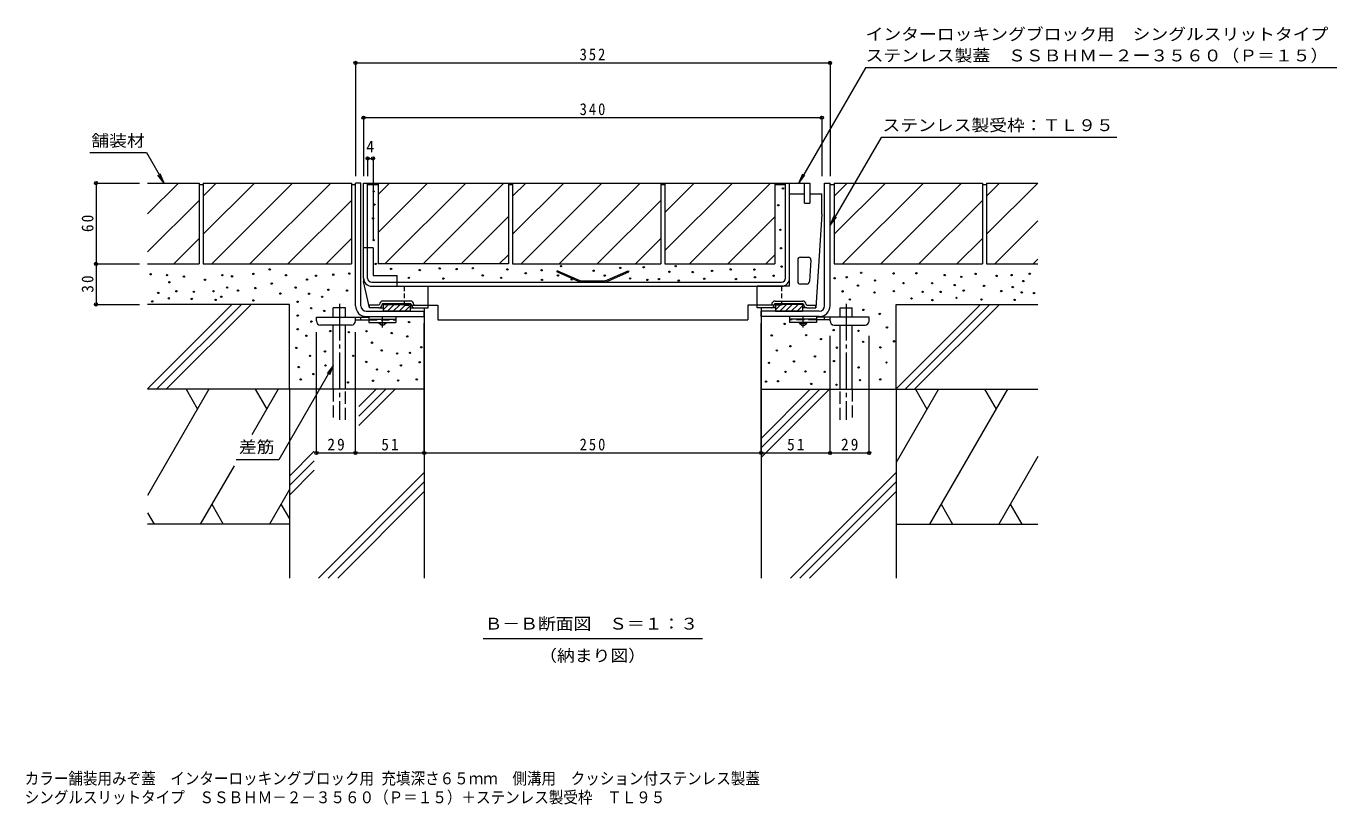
# Model space of a CAD drawing. Units: millimetres at full size, sheet at 1:3. Extents: x -1046 to 1175, y -824 to 816.
# Drawn here: x 193 to 1165, y -824 to -247 of the extents above; entities that cross this region are included whole.
import ezdxf
from ezdxf.enums import TextEntityAlignment as Align

# ---------------------------------------------------------------- set-up
doc = ezdxf.new("R2010")
doc.units = ezdxf.units.MM
doc.header["$LTSCALE"] = 3
doc.header["$PDMODE"] = 32
doc.header["$PDSIZE"] = 2.4
for name, pattern in [('CHAIN1', [8, 5, -1, 1, -1]), ('CHAIN2', [12, 9, -1, 1, -1]), ('DASHED1', [1.8, 1.2, -0.6]), ('DASHED2', [3, 2, -1]), ('DASHED3', [4, 3, -1])]:
    doc.linetypes.add(name, pattern=pattern)
for name, color, linetype, lineweight in [('4-1', 2, 'Continuous', 9), ('4-2', 3, 'Continuous', 9), ('4-3', 4, 'Continuous', 9), ('4-4', 7, 'Continuous', 9), ('4-5', 7, 'Continuous', 9), ('4-6', 6, 'Continuous', 9), ('4-9', 5, 'Continuous', 9), ('4-A', 6, 'Continuous', 9), ('4-E', 7, 'Continuous', 9)]:
    doc.layers.add(name, color=color, linetype=linetype, lineweight=lineweight)
doc.layers.add('F-5_F-5ﾚｲﾔ', color=2, linetype='Continuous')
doc.styles.add('ＭＳ ゴシック', font='')
doc.styles.get('ＭＳ ゴシック').set_extended_font_data('MS Gothic')

msp = doc.modelspace()

# ---------------------------------------------------------------- linework, layer by layer
at = {"layer": '4-1'}
for p, q in [((437.548, -454.12), (437.548, -363.12)), ((441.548, -363.12), (437.548, -363.12)), ((441.548, -454.119), (441.548, -363.12)), ((785.548, -454.119), (785.548, -363.12)), ((785.548, -363.12), (789.548, -363.12)), ((789.548, -454.12), (789.548, -363.12)), ((445.548, -458.119), (488.548, -458.119)), ((445.548, -462.12), (488.548, -462.12)), ((488.548, -462.12), (488.548, -458.119)), ((781.548, -458.119), (738.548, -458.119))]:
    msp.add_line(p, q, dxfattribs=at)
msp.add_lwpolyline([(781.548, -462.12), (738.548, -462.12), (738.548, -458.119)], dxfattribs=at)
for centre, radius, start, end in [((445.548, -454.12), 8, 180, 270), ((445.548, -454.119), 4, 180, 270), ((781.548, -454.119), 4, 270, 0), ((781.548, -454.12), 8, 270, 0)]:
    msp.add_arc(centre, radius, start, end, dxfattribs=at)
at = {"layer": '4-2'}
for p, q in [((443.548, -363.119), (774.548, -363.119)), ((443.548, -433.619), (443.548, -363.12)), ((446.548, -433.619), (446.548, -363.12)), ((756.548, -433.619), (756.548, -363.119)), ((759.548, -371.119), (759.548, -363.119)), ((449.548, -436.619), (753.548, -436.619)), ((587.197, -428.119), (586.796, -429.035)), ((604.107, -436.619), (586.796, -429.035)), ((604.316, -435.619), (587.197, -428.119)), ((604.316, -435.619), (622.78, -435.619)), ((622.78, -435.619), (639.9, -428.119)), ((622.99, -436.619), (640.301, -429.035)), ((639.9, -428.119), (640.301, -429.035)), ((449.548, -439.619), (753.548, -439.619))]:
    msp.add_line(p, q, dxfattribs=at)
at = {"layer": '4-2', "linetype": 'DASHED1'}
msp.add_line((759.548, -433.619), (759.548, -371.119), dxfattribs=at)
at = {"layer": '4-2'}
for centre, radius, start, end in [((449.548, -433.619), 6, 180, 270), ((449.548, -433.619), 3, 180, 270), ((753.548, -433.619), 3, 270, 0), ((753.548, -433.619), 6, 270, 0)]:
    msp.add_arc(centre, radius, start, end, dxfattribs=at)
at = {"layer": '4-3'}
for p, q in [((758.548, -363.119), (774.548, -363.119)), ((759.548, -371.119), (770.548, -371.119)), ((759.548, -439.619), (759.548, -371.119)), ((774.548, -371.119), (783.548, -371.119)), ((783.548, -386.119), (783.548, -371.119)), ((783.548, -386.119), (779.048, -455.619)), ((450.548, -411.12), (446.548, -411.12)), ((450.548, -411.12), (450.548, -431.619)), ((765.548, -420.12), (765.548, -436.12)), ((767.548, -418.12), (773.33, -418.12)), ((775.326, -420.249), (774.29, -436.249)), ((443.548, -433.619), (443.548, -436.12)), ((448.048, -455.619), (443.548, -436.12)), ((450.548, -431.619), (468.548, -431.619)), ((468.548, -436.619), (468.548, -431.619)), ((491.548, -455.619), (491.548, -439.619)), ((759.548, -439.619), (735.548, -439.619)), ((735.548, -455.619), (735.548, -439.619)), ((772.294, -438.12), (767.548, -438.12)), ((454.798, -453.619), (448.048, -453.619)), ((448.048, -455.619), (448.048, -453.619)), ((454.798, -455.619), (448.048, -455.619)), ((454.798, -455.619), (458.048, -455.619)), ((478.298, -450.619), (457.798, -450.619)), ((478.298, -452.619), (457.798, -452.619)), ((458.048, -452.619), (458.048, -458.119)), ((458.048, -452.719), (478.048, -452.719)), ((458.048, -452.819), (478.048, -452.819)), ((458.048, -452.919), (478.048, -452.919)), ((458.048, -453.019), (478.048, -453.019)), ((458.048, -453.119), (478.048, -453.119)), ((462.092, -453.119), (458.048, -457.163)), ((466.334, -453.119), (461.334, -458.119)), ((470.577, -453.119), (465.577, -458.119)), ((474.82, -453.119), (469.82, -458.119)), ((478.048, -454.133), (474.062, -458.119)), ((478.048, -452.619), (478.048, -458.119)), ((478.048, -455.619), (491.548, -455.619)), ((481.298, -453.619), (491.548, -453.619)), ((745.798, -453.619), (735.548, -453.619)), ((749.048, -455.619), (735.548, -455.619)), ((748.798, -450.619), (769.298, -450.619)), ((748.798, -452.619), (769.298, -452.619)), ((749.048, -452.619), (749.048, -458.119)), ((769.048, -452.719), (749.048, -452.719)), ((769.048, -452.819), (749.048, -452.819)), ((769.048, -452.919), (749.048, -452.919)), ((769.048, -453.019), (749.048, -453.019)), ((769.048, -453.119), (749.048, -453.119)), ((753.092, -453.119), (749.048, -457.163)), ((757.334, -453.119), (752.334, -458.119)), ((761.577, -453.119), (756.577, -458.119)), ((765.82, -453.119), (760.82, -458.119)), ((769.048, -454.133), (765.062, -458.119)), ((769.048, -452.619), (769.048, -458.119)), ((772.298, -455.619), (769.048, -455.619)), ((772.298, -453.619), (779.048, -453.619)), ((772.298, -455.619), (779.048, -455.619)), ((779.048, -455.619), (779.048, -453.619)), ((478.048, -458.119), (458.048, -458.119)), ((749.048, -458.119), (769.048, -458.119))]:
    msp.add_line(p, q, dxfattribs=at)
at = {"layer": '4-3', "linetype": 'DASHED1'}
for p, q in [((446.548, -411.12), (443.548, -411.12)), ((468.548, -439.619), (468.548, -436.619))]:
    msp.add_line(p, q, dxfattribs=at)
at = {"layer": '4-3'}
for centre, radius, start, end in [((767.548, -420.12), 2, 90, 180), ((773.33, -420.12), 2, 356.2954, 90), ((767.548, -436.12), 2, 180, 270), ((772.294, -436.12), 2, 270, 356.2954), ((454.798, -453.119), 2.5, 270, 0), ((454.798, -453.119), 0.5, 270, 0), ((457.798, -453.119), 2.5, 90, 180), ((457.798, -453.119), 0.5, 90, 180), ((478.298, -453.119), 2.5, 0, 90), ((478.298, -453.119), 0.5, 0, 90), ((481.298, -453.119), 2.5, 180, 270), ((481.298, -453.119), 0.5, 180, 270), ((745.798, -453.119), 2.5, 270, 0), ((745.798, -453.119), 0.5, 270, 0), ((748.798, -453.119), 2.5, 90, 180), ((748.798, -453.119), 0.5, 90, 180), ((769.298, -453.119), 2.5, 0, 90), ((769.298, -453.119), 0.5, 0, 90), ((772.298, -453.119), 2.5, 180, 270), ((772.298, -453.119), 0.5, 180, 270)]:
    msp.add_arc(centre, radius, start, end, dxfattribs=at)
at = {"layer": '4-4'}
for p, q in [((437.548, -273.08), (437.548, -358.12)), ((437.548, -273.98), (789.548, -273.98)), ((789.548, -273.08), (789.548, -358.12)), ((443.548, -313.716), (443.548, -358.12)), ((783.548, -314.616), (443.548, -314.616)), ((783.548, -313.716), (783.548, -358.12)), ((446.548, -343.921), (446.548, -358.12)), ((446.548, -344.821), (450.548, -344.821)), ((450.548, -343.921), (450.548, -405.12)), ((244.182, -363.12), (277.348, -363.12)), ((245.082, -363.12), (245.082, -423.12)), ((244.182, -423.12), (277.348, -423.12)), ((245.082, -423.12), (245.082, -453.12)), ((244.182, -453.12), (277.348, -453.12)), ((408.548, -564.267), (408.548, -473.619)), ((437.548, -564.267), (437.548, -473.619)), ((488.548, -564.267), (488.548, -467.12)), ((738.548, -564.267), (738.548, -467.12)), ((789.548, -564.267), (789.548, -476.419)), ((818.548, -564.267), (818.548, -476.419)), ((408.548, -563.367), (437.548, -563.367)), ((437.548, -563.367), (488.548, -563.367)), ((488.548, -563.367), (738.548, -563.367)), ((738.548, -563.367), (789.548, -563.367)), ((789.548, -563.367), (818.548, -563.367))]:
    msp.add_line(p, q, dxfattribs=at)
for p in [(437.548, -273.98), (789.548, -273.98), (443.548, -314.616), (783.548, -314.616), (446.548, -344.821), (450.548, -344.821), (245.082, -363.12), (245.082, -423.12), (245.082, -453.12), (408.548, -563.367), (437.548, -563.367), (488.548, -563.367), (738.548, -563.367), (789.548, -563.367), (818.548, -563.367)]:
    msp.add_point(p, dxfattribs=at)
at = {"layer": '4-5'}
for p, q in [((815.804, -277.512), (766.378, -363.121)), ((1165.443, -277.512), (815.804, -277.512)), ((827.403, -329.218), (789.75, -394.434)), ((1002.405, -329.218), (827.403, -329.218)), ((295.583, -363.12), (292.713, -356.191)), ((766.378, -363.121), (769.248, -356.192)), ((766.378, -363.121), (770.943, -357.171)), ((789.75, -394.434), (792.621, -387.505)), ((789.75, -394.434), (794.316, -388.483)), ((421.09, -498.506), (416.524, -504.456)), ((421.09, -498.506), (418.22, -505.435)), ((532.238, -700.978), (694.851, -700.978))]:
    msp.add_line(p, q, dxfattribs=at)
for points in [[(240.512, -340.35), (282.437, -340.35), (295.583, -363.12), (291.017, -357.169)], [(421.09, -498.506), (380.704, -568.456), (349.035, -568.456)]]:
    msp.add_lwpolyline(points, dxfattribs=at)
at = {"layer": '4-6'}
for p, q in [((283.348, -515.682), (345.911, -453.12)), ((289.982, -516.12), (352.982, -453.12)), ((297.053, -516.12), (360.053, -453.12)), ((421.09, -462.619), (421.09, -455.619)), ((430.09, -455.619), (421.09, -455.619)), ((430.09, -462.619), (430.09, -455.619)), ((488.548, -455.619), (488.548, -656.12)), ((738.548, -455.619), (738.548, -656.12)), ((797.007, -462.619), (797.007, -455.619)), ((797.007, -455.619), (806.007, -455.619)), ((806.007, -462.619), (806.007, -455.619)), ((838.548, -515.682), (901.111, -453.12)), ((845.182, -516.12), (908.182, -453.12)), ((852.253, -516.12), (915.253, -453.12)), ((421.09, -516.12), (421.09, -468.419)), ((430.09, -516.12), (430.09, -468.419)), ((797.007, -516.12), (797.007, -468.419)), ((806.007, -516.12), (806.007, -468.419)), ((328.874, -516.12), (283.348, -594.973)), ((388.548, -516.12), (283.348, -516.12)), ((311.827, -516.12), (320.351, -530.883)), ((380.177, -516.12), (360.686, -549.878)), ((363.129, -516.12), (371.653, -530.883)), ((388.548, -516.12), (388.548, -656.12)), ((488.548, -516.12), (388.548, -516.12)), ((440.101, -543.071), (467.053, -516.12)), ((440.101, -536), (459.982, -516.12)), ((440.101, -528.929), (452.911, -516.12)), ((738.548, -566.642), (789.071, -516.12)), ((738.548, -559.571), (782, -516.12)), ((738.548, -552.5), (774.928, -516.12)), ((738.548, -516.12), (838.548, -516.12)), ((838.548, -516.12), (838.548, -656.12)), ((869.88, -516.12), (838.548, -570.387)), ((838.548, -516.12), (943.748, -516.12)), ((852.832, -516.12), (861.356, -530.883)), ((921.182, -516.12), (863.447, -616.12)), ((904.134, -516.12), (912.658, -530.883)), ((388.548, -580.482), (406.982, -562.049)), ((347.428, -572.842), (322.442, -616.12)), ((388.548, -587.553), (406.982, -569.12)), ((943.748, -565.891), (914.749, -616.12)), ((388.548, -594.624), (406.982, -576.191)), ((410.191, -656.12), (488.548, -577.762)), ((760.191, -656.12), (838.548, -577.762)), ((388.548, -590.477), (373.744, -616.12)), ((417.262, -656.12), (488.548, -584.833)), ((424.333, -656.12), (488.548, -591.904)), ((767.262, -656.12), (838.548, -584.833)), ((774.333, -656.12), (838.548, -591.904)), ((330.965, -601.356), (339.489, -616.12)), ((382.267, -601.356), (388.548, -612.235)), ((871.971, -601.356), (880.494, -616.12)), ((923.273, -601.356), (931.796, -616.12)), ((283.348, -607.739), (288.187, -616.12)), ((388.548, -616.12), (283.348, -616.12)), ((838.548, -616.12), (943.748, -616.12))]:
    msp.add_line(p, q, dxfattribs=at)
at = {"layer": '4-6', "linetype": 'CHAIN2'}
for p, q in [((425.59, -452.834), (425.59, -538.786)), ((801.507, -452.834), (801.507, -538.786))]:
    msp.add_line(p, q, dxfattribs=at)
at = {"layer": '4-6', "linetype": 'DASHED3'}
for p, q in [((421.09, -516.12), (421.09, -538.786)), ((430.09, -538.786), (430.09, -516.12)), ((797.007, -538.786), (797.007, -516.12)), ((806.007, -516.12), (806.007, -538.786))]:
    msp.add_line(p, q, dxfattribs=at)
at = {"layer": '4-6'}
for points in [[(388.548, -516.12), (388.548, -453.12), (283.348, -453.12)], [(838.548, -516.12), (838.548, -453.12), (943.748, -453.12)]]:
    msp.add_lwpolyline(points, dxfattribs=at)
at = {"layer": '4-9', "linetype": 'DASHED1', "lineweight": 5}
for p, q in [((473.548, -439.619), (473.548, -453.619)), ((473.548, -453.619), (491.548, -453.619))]:
    msp.add_line(p, q, dxfattribs=at)
at = {"layer": '4-9', "lineweight": 5}
for p, q in [((491.548, -453.619), (498.548, -453.619)), ((498.548, -453.619), (498.548, -464.619)), ((735.548, -453.619), (728.548, -453.619)), ((728.548, -453.619), (728.548, -464.619)), ((498.548, -464.619), (728.548, -464.619))]:
    msp.add_line(p, q, dxfattribs=at)
at = {"layer": '4-9', "color": 4}
for p, q in [((408.548, -462.619), (447.548, -462.619)), ((408.548, -465.419), (408.548, -462.619)), ((437.543, -464.619), (447.548, -464.619)), ((437.548, -465.419), (437.548, -462.619)), ((441.548, -464.619), (441.548, -462.619)), ((818.548, -462.619), (779.548, -462.619)), ((789.553, -464.619), (779.548, -464.619)), ((785.548, -464.619), (785.548, -462.619)), ((789.548, -465.419), (789.548, -462.619)), ((818.548, -465.419), (818.548, -462.619)), ((434.548, -468.419), (411.548, -468.419)), ((792.548, -468.419), (815.548, -468.419))]:
    msp.add_line(p, q, dxfattribs=at)
at = {"layer": '4-9', "color": 3}
for p, q in [((447.549, -462.12), (447.549, -466.62)), ((447.549, -462.12), (467.549, -462.12)), ((447.549, -464.12), (467.549, -464.12)), ((447.549, -466.62), (467.549, -466.62)), ((467.549, -462.12), (467.549, -466.62)), ((779.548, -462.12), (759.548, -462.12)), ((759.548, -462.12), (759.548, -466.62)), ((779.548, -464.12), (759.548, -464.12)), ((779.548, -466.62), (759.548, -466.62)), ((779.548, -462.12), (779.548, -466.62))]:
    msp.add_line(p, q, dxfattribs=at)
at = {"layer": '4-9', "color": 3, "linetype": 'DASHED2'}
for p, q in [((447.549, -464.62), (467.549, -464.62)), ((779.548, -464.62), (759.548, -464.62))]:
    msp.add_line(p, q, dxfattribs=at)
at = {"layer": '4-9', "color": 4, "linetype": 'CHAIN1'}
for p, q in [((457.549, -470.167), (457.549, -462.12)), ((769.548, -470.167), (769.548, -462.12))]:
    msp.add_line(p, q, dxfattribs=at)
at = {"layer": '4-9', "color": 2}
for p, q in [((460.299, -467.119), (460.299, -466.62)), ((766.798, -467.119), (766.798, -466.62)), ((460.299, -467.119), (454.799, -467.119)), ((766.798, -467.119), (772.298, -467.119))]:
    msp.add_line(p, q, dxfattribs=at)
at = {"layer": '4-9', "linetype": 'DASHED1', "lineweight": 5}
msp.add_lwpolyline([(753.548, -439.619), (753.548, -453.619), (735.548, -453.619)], dxfattribs=at)
at = {"layer": '4-9', "color": 2}
for points in [[(460.299, -467.119), (458.549, -468.619), (456.549, -468.619), (454.799, -467.119), (454.799, -466.62)], [(766.798, -467.119), (768.548, -468.619), (770.548, -468.619), (772.298, -467.119), (772.298, -466.62)]]:
    msp.add_lwpolyline(points, dxfattribs=at)
at = {"layer": '4-9', "color": 4}
for centre, start, end in [((411.548, -465.419), 180, 270), ((434.548, -465.419), 270, 0), ((792.548, -465.419), 180, 270), ((815.548, -465.419), 270, 0)]:
    msp.add_arc(centre, 3, start, end, dxfattribs=at)
at = {"layer": '4-A'}
for p, q in [((770.548, -363.119), (774.548, -363.119)), ((770.548, -378.119), (770.548, -363.119)), ((774.548, -363.119), (774.548, -378.119)), ((770.548, -378.119), (774.548, -378.119))]:
    msp.add_line(p, q, dxfattribs=at)
at = {"layer": '4-E', "color": 2}
for p, q in [((283.348, -385.912), (306.141, -363.12)), ((283.348, -363.12), (321.548, -363.12)), ((321.548, -363.12), (321.548, -423.12)), ((321.548, -364.12), (324.548, -364.12)), ((324.548, -363.12), (324.548, -423.12)), ((324.548, -372.86), (334.288, -363.12)), ((324.548, -401.144), (362.573, -363.12)), ((330.857, -423.12), (390.857, -363.12)), ((359.141, -423.12), (419.141, -363.12)), ((434.548, -364.12), (437.548, -364.12)), ((446.548, -364.12), (454.418, -364.12)), ((454.418, -363.119), (454.418, -423.119)), ((454.418, -399.774), (491.073, -363.119)), ((454.418, -371.49), (462.788, -363.119)), ((459.357, -423.119), (519.357, -363.119)), ((487.641, -423.119), (547.641, -363.119)), ((551.048, -363.119), (551.048, -423.119)), ((551.048, -364.119), (554.048, -364.119)), ((554.048, -401.144), (592.073, -363.119)), ((554.048, -372.86), (563.788, -363.119)), ((560.357, -423.119), (620.357, -363.119)), ((588.641, -423.119), (648.641, -363.119)), ((664.048, -364.119), (667.048, -364.119)), ((667.048, -384.86), (688.788, -363.119)), ((667.048, -413.144), (717.073, -363.119)), ((667.048, -363.119), (667.048, -423.119)), ((667.048, -363.119), (748.679, -363.119)), ((685.357, -423.119), (745.357, -363.119)), ((748.679, -363.119), (748.679, -423.119)), ((748.679, -364.12), (756.548, -364.12)), ((789.548, -364.12), (792.548, -364.12)), ((792.548, -363.12), (902.548, -363.12)), ((792.548, -363.12), (792.548, -423.12)), ((792.548, -401.144), (830.573, -363.12)), ((792.548, -372.86), (802.288, -363.12)), ((798.857, -423.12), (858.857, -363.12)), ((827.141, -423.12), (887.141, -363.12)), ((902.548, -363.12), (902.548, -423.12)), ((902.548, -364.12), (905.548, -364.12)), ((905.548, -401.144), (943.573, -363.12)), ((905.548, -363.12), (943.748, -363.12)), ((905.548, -363.12), (905.548, -423.12)), ((905.548, -372.86), (915.288, -363.12)), ((283.348, -414.197), (321.548, -375.997)), ((387.425, -423.12), (434.548, -375.997)), ((616.925, -423.119), (664.048, -375.997)), ((855.426, -423.12), (902.548, -375.997)), ((515.925, -423.119), (551.048, -387.997)), ((713.641, -423.119), (748.679, -388.082)), ((911.857, -423.12), (943.748, -391.228)), ((302.71, -423.12), (321.548, -404.281)), ((415.71, -423.12), (434.548, -404.281)), ((645.21, -423.119), (664.048, -404.281)), ((883.71, -423.12), (902.548, -404.281)), ((544.21, -423.119), (551.048, -416.281)), ((741.925, -423.119), (748.679, -416.366)), ((283.348, -423.12), (321.548, -423.12)), ((324.548, -423.12), (434.548, -423.12)), ((551.048, -423.119), (454.418, -423.119)), ((667.048, -423.119), (748.679, -423.119)), ((792.548, -423.12), (902.548, -423.12)), ((905.548, -423.12), (943.748, -423.12)), ((940.141, -423.12), (943.748, -419.513))]:
    msp.add_line(p, q, dxfattribs=at)
for points in [[(324.548, -363.12), (434.548, -363.12), (434.548, -423.12)], [(479.418, -363.119), (664.048, -363.119), (664.048, -423.119)], [(554.048, -363.119), (554.048, -423.119), (664.048, -423.119)]]:
    msp.add_lwpolyline(points, dxfattribs=at)
at = {"layer": '4-E'}
for centre in [(450.935, -369.372), (754.636, -367.062), (451.595, -379.103), (751.175, -379.557), (450.605, -389.329), (752.711, -397.81), (451.1, -405.494), (753.223, -411.458), (373.884, -427.218), (452.53, -423.062), (463.932, -426.783), (485.211, -427.625), (500.04, -426.408), (512.558, -426.936), (524.599, -426.276), (550.196, -427.152), (575.614, -427.834), (589.944, -424.764), (614.168, -428.175), (633.954, -426.111), (651.357, -425.617), (675.069, -424.764), (715.86, -427.188), (733.41, -427.283), (753.628, -425.117), (285.562, -430.775), (297.674, -431.458), (299.551, -436.746), (310.298, -432.481), (325.822, -434.869), (338.787, -431.458), (345.951, -432.311), (361.816, -430.519), (375.419, -437.709), (386.085, -431.514), (401.594, -434.707), (408.331, -431.827), (421.026, -431.074), (432.896, -430.235), (477.105, -433.453), (502.778, -434.013), (531.951, -431.61), (545.59, -433.464), (563.843, -430.052), (575.784, -434.999), (587.726, -431.587), (597.961, -434.658), (622.467, -431.765), (641.292, -433.805), (654.086, -434.982), (662.616, -434.299), (670.406, -428.915), (677.286, -435.511), (687.693, -429.199), (696.222, -434.146), (702.022, -428.346), (719.771, -434.319), (733.828, -433.032), (747.666, -431.873), (792.97, -433.761), (801.982, -432.989), (812.645, -429.595), (822.881, -435.395), (836.642, -430.164), (844.034, -437.329), (853.587, -430.05), (865.301, -437.442), (874.627, -431.415), (886.909, -432.666), (897.486, -430.505), (913.124, -431.984), (924.269, -431.415), (933.026, -435.85), (937.689, -430.391), (291.192, -444.593), (304.668, -443.399), (317.633, -443.74), (332.208, -443.358), (337.933, -447.408), (342.369, -440.669), (350.469, -442.923), (363.352, -441.011), (381.871, -445.078), (393.106, -440.699), (403.13, -445.198), (412.828, -447.439), (417.429, -442.29), (431.339, -442.923), (798.884, -443.442), (810.257, -439.148), (822.54, -444.266), (836.869, -443.243), (858.25, -443.811), (871.556, -443.925), (882.019, -438.807), (888.729, -442.901), (903.855, -439.376), (916.536, -443.243), (925.065, -440.286), (931.775, -444.266), (940.76, -444.721), (286.782, -450.894), (299.099, -448.629), (316.075, -449.073), (333.717, -449.849), (361.788, -450.182), (394.642, -451.19), (404.666, -455.978), (804.246, -449.437), (814.271, -457.23), (849.966, -448.709), (865.499, -449.929), (883.363, -448.265), (901.892, -449.596), (926.413, -449.818), (394.733, -461.421), (404.836, -465.905), (414.364, -457.93), (477.31, -466.228), (826.464, -460.172), (394.656, -471.61), (401.095, -476.398), (418.782, -472.96), (432.609, -473.686), (445.722, -473.083), (464.411, -474.402), (746.328, -476.149), (755.854, -467.59), (771.831, -475.87), (792.136, -472.139), (810.665, -472.805), (831.707, -470.158), (393.568, -485.442), (449.853, -481.522), (475.989, -476.897), (486.38, -484.971), (760.187, -484.194), (782.776, -478.895), (794.577, -485.232), (814.118, -481), (826.895, -485.054), (836.989, -480.53), (403.785, -491.289), (414.841, -487.972), (435.826, -491.327), (445.556, -495.83), (457.04, -487.235), (468.465, -489.446), (477.982, -489.06), (485.234, -496.08), (750.084, -487.229), (762.767, -495.374), (778.369, -491.688), (792.469, -495.218), (831.44, -496.234), (395.492, -499.581), (406.318, -504.85), (415.287, -498.424), (453.539, -501.424), (462.032, -502.929), (471.207, -498.424), (744.34, -496.479), (756.502, -503.236), (771.332, -502.832), (785.479, -503.165), (810.679, -499.919), (396.967, -508.795), (431.943, -510.966), (450.549, -509.81), (469.202, -509.532), (483.003, -508.812), (742.096, -510.418), (750.974, -510.116), (775.666, -512.081), (794.355, -512.748), (811.775, -509.323), (826.772, -508.764)]:
    msp.add_circle(centre, 0.5, dxfattribs=at)

# ---------------------------------------------------------------- texts
at = {"layer": '4-4', "color": 2, "style": 'ＭＳ ゴシック'}
msp.add_text('4', height=8.798, dxfattribs=at).set_placement((445.548, -343.021), align=Align.BOTTOM_LEFT)
at = {"layer": '4-4', "color": 2, "char_height": 8.798, "attachment_point": 7, "style": 'ＭＳ ゴシック'}
for s, insert in [('\\T1.27;\\W0.9;352', (603.798, -272.18)), ('\\T1.27;\\W0.9;340', (603.798, -312.816)), ('\\T1.27;\\W0.95;29', (416.673, -561.567)), ('\\T1.27;\\W0.95;51', (456.673, -561.567)), ('\\T1.27;\\W0.9;250', (603.798, -561.567)), ('\\T1.27;\\W0.95;51', (757.673, -561.567)), ('\\T1.27;\\W0.95;29', (797.673, -561.567))]:
    msp.add_mtext(s, dxfattribs=dict(at, insert=insert))
at = {"layer": '4-4', "color": 2, "char_height": 8.798, "attachment_point": 7, "rotation": 90, "style": 'ＭＳ ゴシック'}
for s, insert in [('\\T1.27;\\W0.95;60', (243.282, -399.495)), ('\\T1.27;\\W0.95;30', (243.282, -444.495))]:
    msp.add_mtext(s, dxfattribs=dict(at, insert=insert))
at = {"layer": '4-5', "color": 2, "style": 'ＭＳ ゴシック', "width": 1.1}
for s, p in [('インターロッキングブロック用\u3000シングルスリットタイプ', (815.943, -259.674)), ('ステンレス製蓋\u3000ＳＳＢＨＭ－２ー３５６０（Ｐ＝１５）', (815.943, -275.504)), ('ステンレス製受枠：ＴＬ９５', (828.405, -327.21)), ('舗装材', (241.589, -338.674)), ('差筋', (351.014, -565.887)), ('Ｂ－Ｂ断面図\u3000Ｓ＝１：３', (533.306, -697.022)), ('（納まり図）', (573.794, -720.701))]:
    msp.add_text(s, height=8.798, dxfattribs=at).set_placement(p, align=Align.BOTTOM_LEFT)
at = {"layer": 'F-5_F-5ﾚｲﾔ', "style": 'ＭＳ ゴシック', "width": 0.9}
for s, p in [('カラー舗装用みぞ蓋\u3000インターロッキングブロック用 充填深さ６５ｍｍ\u3000側溝用\u3000クッション付ステンレス製蓋', (192.144, -811.839)), ('シングルスリットタイプ\u3000ＳＳＢＨＭ－２－３５６０（Ｐ＝１５）＋ステンレス製受枠\u3000ＴＬ９５', (192.144, -825.843))]:
    msp.add_text(s, height=8.798, dxfattribs=at).set_placement(p, align=Align.BOTTOM_LEFT)

doc.saveas('drawing.dxf')
